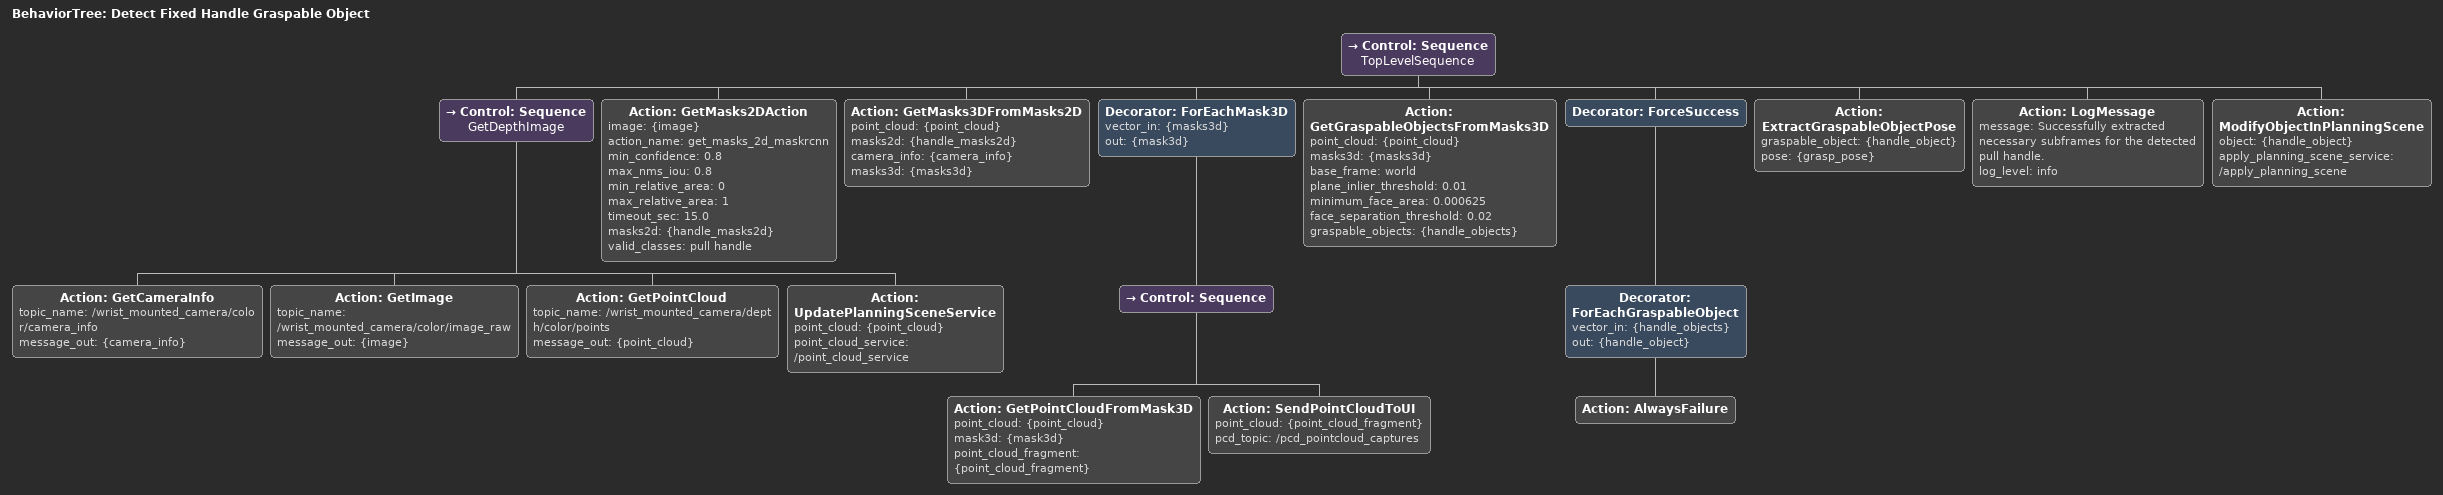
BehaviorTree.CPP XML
<?xml version='1.0' encoding='UTF-8'?>
<root BTCPP_format="4" main_tree_to_execute="Detect Fixed Handle Graspable Object">
  <BehaviorTree ID="Detect Fixed Handle Graspable Object" _description="Detects a fixed-handle graspable object from a depth image and returns a PoseStamped for the handle centroid.">
    <Control ID="Sequence" name="TopLevelSequence">
      <!-- Get the point cloud from the wrist camera -->
      <Control ID="Sequence" name="GetDepthImage">
        <Action ID="GetCameraInfo" topic_name="/wrist_mounted_camera/color/camera_info" message_out="{camera_info}"/>
        <Action ID="GetImage" topic_name="/wrist_mounted_camera/color/image_raw" message_out="{image}"/>
        <Action ID="GetPointCloud" topic_name="/wrist_mounted_camera/depth/color/points" message_out="{point_cloud}"/>
        <Action ID="UpdatePlanningSceneService" point_cloud="{point_cloud}" point_cloud_service="/point_cloud_service"/>
      </Control>
      <!-- Segment out 2D masks and then convert to 3D masks and visualize in UI -->
      <Action ID="GetMasks2DAction" image="{image}" action_name="get_masks_2d_maskrcnn" min_confidence="0.8" max_nms_iou="0.8" min_relative_area="0" max_relative_area="1" timeout_sec="15.0" masks2d="{handle_masks2d}" valid_classes="pull handle"/>
      <Action ID="GetMasks3DFromMasks2D" point_cloud="{point_cloud}" masks2d="{handle_masks2d}" camera_info="{camera_info}" masks3d="{masks3d}"/>
      <Decorator ID="ForEachMask3D" vector_in="{masks3d}" out="{mask3d}">
        <Control ID="Sequence">
          <Action ID="GetPointCloudFromMask3D" point_cloud="{point_cloud}" mask3d="{mask3d}" point_cloud_fragment="{point_cloud_fragment}"/>
          <Action ID="SendPointCloudToUI" point_cloud="{point_cloud_fragment}" pcd_topic="/pcd_pointcloud_captures"/>
        </Control>
      </Decorator>
      <!-- Convert 3D mask into graspable object -->
      <Action ID="GetGraspableObjectsFromMasks3D" point_cloud="{point_cloud}" masks3d="{masks3d}" base_frame="world" plane_inlier_threshold="0.01" minimum_face_area="0.000625" face_separation_threshold="0.02" graspable_objects="{handle_objects}"/>
      <Decorator ID="ForceSuccess">
        <Decorator ID="ForEachGraspableObject" vector_in="{handle_objects}" out="{handle_object}">
          <Action ID="AlwaysFailure"/>
        </Decorator>
      </Decorator>
      <Action ID="ExtractGraspableObjectPose" graspable_object="{handle_object}" pose="{grasp_pose}"/>
      <Action ID="LogMessage" message="Successfully extracted necessary subframes for the detected pull handle." log_level="info"/>
      <Action ID="ModifyObjectInPlanningScene" object="{handle_object}" apply_planning_scene_service="/apply_planning_scene"/>
    </Control>
  </BehaviorTree>
</root>
